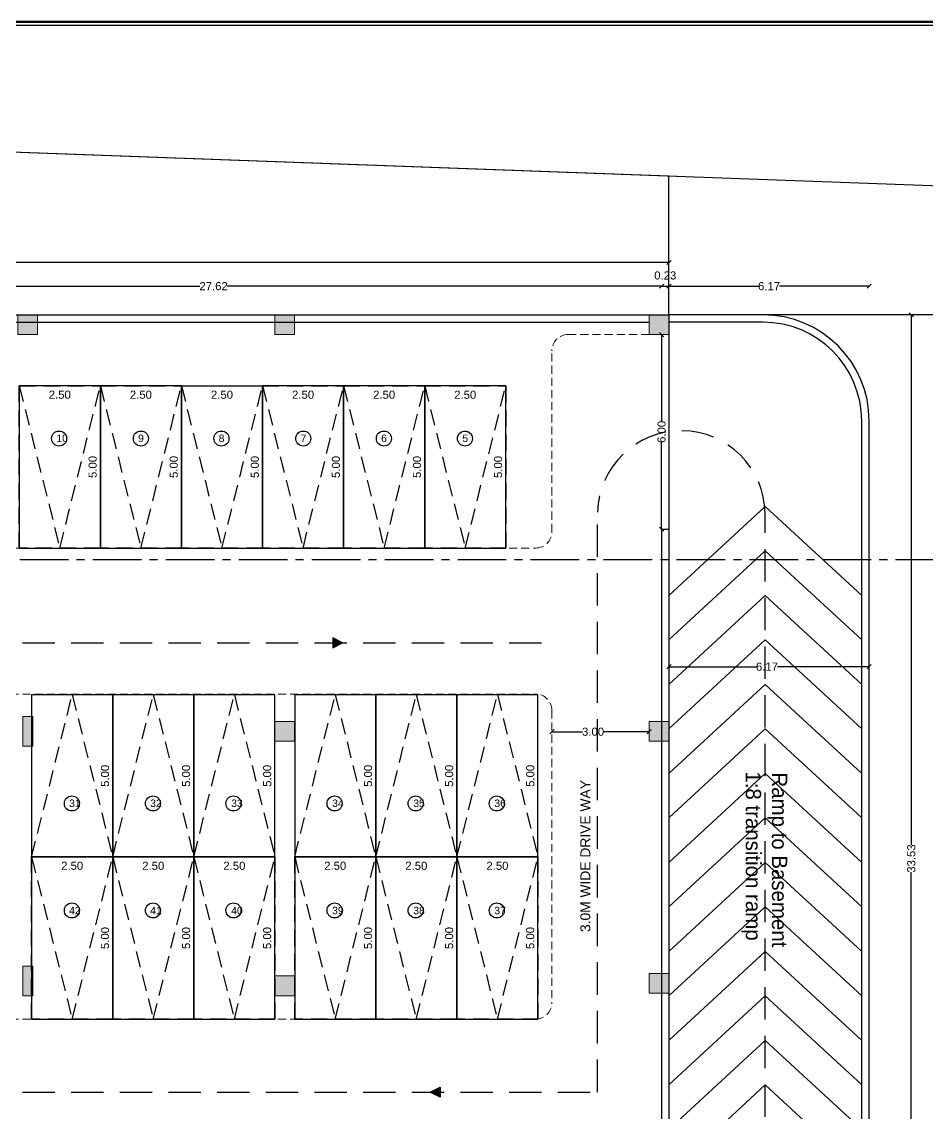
# Model space of a CAD drawing. Header units: metres. Extents: x 71870 to 72053, y 12512 to 13084.
# Drawn here: x 71941.71 to 71969.62, y 13050.81 to 13084.45 of the extents above; entities that cross this region are included whole.
import ezdxf

# ---------------------------------------------------------------- set-up
doc = ezdxf.new("R2010")
doc.units = ezdxf.units.M
doc.header["$MEASUREMENT"] = 0
for name, pattern in [('CENTER2', [1.125, 0.75, -0.125, 0.125, -0.125]), ('DASHED2', [0.375, 0.25, -0.125]), ('Dim Line', [0.375, 0.25, -0.125])]:
    doc.linetypes.add(name, pattern=pattern)
doc.layers.get('Defpoints').update_dxf_attribs({"color": 6, "lineweight": 0})
doc.layers.add('02_FB_WALL', color=7, linetype='Continuous', lineweight=30)
doc.layers.add('COL', color=1, linetype='Continuous', lineweight=18)
doc.layers.add('ANGULAR_PARKING_SLOT_1', color=6, linetype='Continuous')
for name, color, linetype, plot in [('BLK_1_LVL_-1_BSMNT_COVERED_PARKING', 4, 'Continuous', False), ('BLK_1_LVL_-1_BSMNT_FOOT_PRINT', 1, 'Continuous', False), ('BLK_1_LVL_-1_BSMNT_PLOT_BOUNDARY', 70, 'Continuous', False), ('BLK_1_LVL_-1_BSMNT_REAR_SETBACK', 171, 'Continuous', False), ('BLK_1_LVL_-1_BSMNT_SIDE_SETBACK1', 102, 'Continuous', False)]:
    doc.layers.add(name, color=color, linetype=linetype, plot=plot)
doc.styles.add('century Gothic', font='arial.ttf')
doc.styles.add('TITLE', font='GOTHIC.TTF')
doc.dimstyles.new('STAND', dxfattribs={"dimtxt": 0.25, "dimasz": 0.13, "dimexe": 0, "dimexo": 0, "dimgap": 0, "dimtad": 0, "dimzin": 0, "dimdsep": 46, "dimtxsty": 'century Gothic', "dimblk": 'OBLIQUE', "dimcen": 0.15, "dimse1": 1, "dimse2": 1, "dimclrd": 5, "dimclre": 7, "dimclrt": 5, "dimazin": 0, "dimtfac": 1, "dimtofl": 0, "dimtmove": 0, "dimatfit": 3, "dimfxl": 0, "dimtolj": 1, "dimtzin": 0, "dimlwd": -1, "dimlwe": -1, "dimarcsym": 0})

# ---------------------------------------------------------------- blocks, each defined once
blk = doc.blocks.new('*U3')
at = {"layer": 'COL'}
h = blk.add_hatch(color=8, dxfattribs=at)
h.dxf.hatch_style = 1
h.paths.add_polyline_path([(2704.9, 761), (2704.9, 737), (2680.9, 737), (2680.9, 761)])
at = {"layer": 'COL', "ltscale": 0.02}
blk.add_lwpolyline([(2704.9, 761), (2704.9, 737), (2680.9, 737), (2680.9, 761)], close=True, dxfattribs=at)
blk = doc.blocks.new('A$C493907E4')
at = {"layer": 'COL'}
h = blk.add_hatch(color=8, dxfattribs=at)
h.dxf.hatch_style = 1
h.paths.add_polyline_path([(12, 36), (12, 0), (0, 0), (0, 36)])
at = {"layer": 'COL', "ltscale": 0.02}
blk.add_lwpolyline([(12, 36), (12, 0), (0, 0), (0, 36)], close=True, dxfattribs=at)
blk = doc.blocks.new('arrowww')
at = {"layer": '02_FB_WALL'}
h = blk.add_hatch(color=252, dxfattribs=at)
h.dxf.hatch_style = 1
h.paths.add_polyline_path([(156792.6, 14158.6), (156780.6, 14164.6), (156792.6, 14170.6)])
at = {"layer": '02_FB_WALL', "color": 252}
blk.add_lwpolyline([(156792.6, 14158.6), (156780.6, 14164.6), (156792.6, 14170.6)], close=True, dxfattribs=at)
blk = doc.blocks.new('*D354')
at = {"layer": 'Defpoints', "color": 0, "lineweight": 25}
for p in [(71946.778, 13058.706), (71947.015, 13058.706), (71947.015, 13053.706)]:
    blk.add_point(p, dxfattribs=at)
at = {"color": 5, "lineweight": 25, "insert": (71946.778, 13056.206), "char_height": 0.25, "attachment_point": 5, "rotation": 90, "style": 'century Gothic'}
blk.add_mtext('\\A1;5.00', dxfattribs=at)
blk = doc.blocks.new('_Oblique')
at = {"color": 0, "linetype": 'ByBlock', "lineweight": -2}
blk.add_line((-0.5, -0.5), (0.5, 0.5), dxfattribs=at)
blk = doc.blocks.new('*D355')
at = {"layer": 'Defpoints', "color": 0, "lineweight": 25}
for p in [(71944.515, 13058.706), (71947.015, 13058.706), (71944.515, 13058.432)]:
    blk.add_point(p, dxfattribs=at)
at = {"color": 5, "lineweight": 25, "insert": (71945.765, 13058.432), "char_height": 0.25, "attachment_point": 5, "style": 'century Gothic'}
blk.add_mtext('\\A1;2.50', dxfattribs=at)
blk = doc.blocks.new('*D356')
at = {"layer": 'Defpoints', "color": 0, "lineweight": 25}
for p in [(71949.278, 13058.706), (71949.515, 13058.706), (71949.515, 13053.706)]:
    blk.add_point(p, dxfattribs=at)
at = {"color": 5, "lineweight": 25, "insert": (71949.278, 13056.206), "char_height": 0.25, "attachment_point": 5, "rotation": 90, "style": 'century Gothic'}
blk.add_mtext('\\A1;5.00', dxfattribs=at)
blk = doc.blocks.new('*D357')
at = {"layer": 'Defpoints', "color": 0, "lineweight": 25}
for p in [(71947.015, 13058.706), (71949.515, 13058.706), (71947.015, 13058.432)]:
    blk.add_point(p, dxfattribs=at)
at = {"color": 5, "lineweight": 25, "insert": (71948.265, 13058.432), "char_height": 0.25, "attachment_point": 5, "style": 'century Gothic'}
blk.add_mtext('\\A1;2.50', dxfattribs=at)
blk = doc.blocks.new('*D358')
at = {"layer": 'Defpoints', "color": 0, "lineweight": 25}
for p in [(71952.388, 13058.706), (71952.625, 13058.706), (71952.625, 13053.706)]:
    blk.add_point(p, dxfattribs=at)
at = {"color": 5, "lineweight": 25, "insert": (71952.388, 13056.206), "char_height": 0.25, "attachment_point": 5, "rotation": 90, "style": 'century Gothic'}
blk.add_mtext('\\A1;5.00', dxfattribs=at)
blk = doc.blocks.new('*D359')
at = {"layer": 'Defpoints', "color": 0, "lineweight": 25}
for p in [(71950.125, 13058.706), (71952.625, 13058.706), (71950.125, 13058.432)]:
    blk.add_point(p, dxfattribs=at)
at = {"color": 5, "lineweight": 25, "insert": (71951.375, 13058.432), "char_height": 0.25, "attachment_point": 5, "style": 'century Gothic'}
blk.add_mtext('\\A1;2.50', dxfattribs=at)
blk = doc.blocks.new('*D380')
at = {"layer": 'Defpoints', "color": 0, "lineweight": 25}
for p in [(71943.896, 13073.229), (71944.133, 13073.229), (71944.133, 13068.229)]:
    blk.add_point(p, dxfattribs=at)
at = {"color": 5, "lineweight": 25, "insert": (71943.896, 13070.729), "char_height": 0.25, "attachment_point": 5, "rotation": 90, "style": 'century Gothic'}
blk.add_mtext('\\A1;5.00', dxfattribs=at)
blk = doc.blocks.new('*D381')
at = {"layer": 'Defpoints', "color": 0, "lineweight": 25}
for p in [(71941.633, 13073.229), (71944.133, 13073.229), (71941.633, 13072.955)]:
    blk.add_point(p, dxfattribs=at)
at = {"color": 5, "lineweight": 25, "insert": (71942.883, 13072.955), "char_height": 0.25, "attachment_point": 5, "style": 'century Gothic'}
blk.add_mtext('\\A1;2.50', dxfattribs=at)
blk = doc.blocks.new('*D382')
at = {"layer": 'Defpoints', "color": 0, "lineweight": 25}
for p in [(71946.396, 13073.229), (71946.633, 13073.229), (71946.633, 13068.229)]:
    blk.add_point(p, dxfattribs=at)
at = {"color": 5, "lineweight": 25, "insert": (71946.396, 13070.729), "char_height": 0.25, "attachment_point": 5, "rotation": 90, "style": 'century Gothic'}
blk.add_mtext('\\A1;5.00', dxfattribs=at)
blk = doc.blocks.new('*D383')
at = {"layer": 'Defpoints', "color": 0, "lineweight": 25}
for p in [(71944.133, 13073.229), (71946.633, 13073.229), (71944.133, 13072.955)]:
    blk.add_point(p, dxfattribs=at)
at = {"color": 5, "lineweight": 25, "insert": (71945.383, 13072.955), "char_height": 0.25, "attachment_point": 5, "style": 'century Gothic'}
blk.add_mtext('\\A1;2.50', dxfattribs=at)
blk = doc.blocks.new('*D384')
at = {"layer": 'Defpoints', "color": 0, "lineweight": 25}
for p in [(71948.896, 13073.229), (71949.133, 13073.229), (71949.133, 13068.229)]:
    blk.add_point(p, dxfattribs=at)
at = {"color": 5, "lineweight": 25, "insert": (71948.896, 13070.729), "char_height": 0.25, "attachment_point": 5, "rotation": 90, "style": 'century Gothic'}
blk.add_mtext('\\A1;5.00', dxfattribs=at)
blk = doc.blocks.new('*D385')
at = {"layer": 'Defpoints', "color": 0, "lineweight": 25}
for p in [(71946.633, 13073.229), (71949.133, 13073.229), (71946.633, 13072.955)]:
    blk.add_point(p, dxfattribs=at)
at = {"color": 5, "lineweight": 25, "insert": (71947.883, 13072.955), "char_height": 0.25, "attachment_point": 5, "style": 'century Gothic'}
blk.add_mtext('\\A1;2.50', dxfattribs=at)
blk = doc.blocks.new('*D386')
at = {"layer": 'Defpoints', "color": 0, "lineweight": 25}
for p in [(71951.396, 13073.229), (71951.633, 13073.229), (71951.633, 13068.229)]:
    blk.add_point(p, dxfattribs=at)
at = {"color": 5, "lineweight": 25, "insert": (71951.396, 13070.729), "char_height": 0.25, "attachment_point": 5, "rotation": 90, "style": 'century Gothic'}
blk.add_mtext('\\A1;5.00', dxfattribs=at)
blk = doc.blocks.new('*D387')
at = {"layer": 'Defpoints', "color": 0, "lineweight": 25}
for p in [(71949.133, 13073.229), (71951.633, 13073.229), (71949.133, 13072.955)]:
    blk.add_point(p, dxfattribs=at)
at = {"color": 5, "lineweight": 25, "insert": (71950.383, 13072.955), "char_height": 0.25, "attachment_point": 5, "style": 'century Gothic'}
blk.add_mtext('\\A1;2.50', dxfattribs=at)
blk = doc.blocks.new('*D388')
at = {"layer": 'Defpoints', "color": 0, "lineweight": 25}
for p in [(71953.896, 13073.229), (71954.133, 13073.229), (71954.133, 13068.229)]:
    blk.add_point(p, dxfattribs=at)
at = {"color": 5, "lineweight": 25, "insert": (71953.896, 13070.729), "char_height": 0.25, "attachment_point": 5, "rotation": 90, "style": 'century Gothic'}
blk.add_mtext('\\A1;5.00', dxfattribs=at)
blk = doc.blocks.new('*D389')
at = {"layer": 'Defpoints', "color": 0, "lineweight": 25}
for p in [(71951.633, 13073.229), (71954.133, 13073.229), (71951.633, 13072.955)]:
    blk.add_point(p, dxfattribs=at)
at = {"color": 5, "lineweight": 25, "insert": (71952.883, 13072.955), "char_height": 0.25, "attachment_point": 5, "style": 'century Gothic'}
blk.add_mtext('\\A1;2.50', dxfattribs=at)
blk = doc.blocks.new('*D398')
at = {"layer": 'Defpoints', "color": 0, "lineweight": 25}
for p in [(71947.015, 13063.706), (71946.778, 13058.706), (71947.015, 13058.706)]:
    blk.add_point(p, dxfattribs=at)
at = {"color": 5, "lineweight": 25, "insert": (71946.778, 13061.206), "char_height": 0.25, "attachment_point": 5, "rotation": 90, "style": 'century Gothic'}
blk.add_mtext('\\A1;5.00', dxfattribs=at)
blk = doc.blocks.new('*D399')
at = {"layer": 'Defpoints', "color": 0, "lineweight": 25}
for p in [(71949.515, 13063.706), (71949.278, 13058.706), (71949.515, 13058.706)]:
    blk.add_point(p, dxfattribs=at)
at = {"color": 5, "lineweight": 25, "insert": (71949.278, 13061.206), "char_height": 0.25, "attachment_point": 5, "rotation": 90, "style": 'century Gothic'}
blk.add_mtext('\\A1;5.00', dxfattribs=at)
blk = doc.blocks.new('*D400')
at = {"layer": 'Defpoints', "color": 0, "lineweight": 25}
for p in [(71952.625, 13063.706), (71952.388, 13058.706), (71952.625, 13058.706)]:
    blk.add_point(p, dxfattribs=at)
at = {"color": 5, "lineweight": 25, "insert": (71952.388, 13061.206), "char_height": 0.25, "attachment_point": 5, "rotation": 90, "style": 'century Gothic'}
blk.add_mtext('\\A1;5.00', dxfattribs=at)
blk = doc.blocks.new('*D304')
at = {"color": 5}
for p, q in [((71961.664, 13064.57), (71964.36, 13064.57)), ((71967.836, 13064.57), (71965.011, 13064.57))]:
    blk.add_line(p, q, dxfattribs=at)
at = {"layer": 'Defpoints', "color": 0, "lineweight": 25}
for p in [(71961.664, 13064.57), (71967.836, 13064.57), (71967.836, 13064.57)]:
    blk.add_point(p, dxfattribs=at)
at = {"color": 5, "xscale": 0.13, "yscale": 0.13, "zscale": 0.13, "rotation": 180}
blk.add_blockref('_Oblique', (71961.664, 13064.57), dxfattribs=at)
at = {"color": 5, "xscale": 0.13, "yscale": 0.13, "zscale": 0.13}
blk.add_blockref('_Oblique', (71967.836, 13064.57), dxfattribs=at)
at = {"color": 5, "lineweight": 25, "insert": (71964.685, 13064.57), "char_height": 0.25, "attachment_point": 5, "style": 'century Gothic'}
blk.add_mtext('\\A1;6.17', dxfattribs=at)
blk = doc.blocks.new('*D305')
at = {"color": 5}
for p, q in [((71958.055, 13062.565), (71959, 13062.565)), ((71961.055, 13062.565), (71959.648, 13062.565))]:
    blk.add_line(p, q, dxfattribs=at)
at = {"layer": 'Defpoints', "color": 0, "lineweight": 25}
for p in [(71958.055, 13062.729), (71958.055, 13062.565), (71961.055, 13062.675)]:
    blk.add_point(p, dxfattribs=at)
at = {"color": 5, "xscale": 0.13, "yscale": 0.13, "zscale": 0.13, "rotation": 180}
blk.add_blockref('_Oblique', (71958.055, 13062.565), dxfattribs=at)
at = {"color": 5, "xscale": 0.13, "yscale": 0.13, "zscale": 0.13}
blk.add_blockref('_Oblique', (71961.055, 13062.565), dxfattribs=at)
at = {"color": 5, "lineweight": 25, "insert": (71959.324, 13062.565), "char_height": 0.25, "attachment_point": 5, "style": 'century Gothic'}
blk.add_mtext('\\A1;3.00', dxfattribs=at)
blk = doc.blocks.new('*D407')
at = {"color": 5}
for p, q in [((71961.436, 13074.81), (71961.436, 13072.135)), ((71961.436, 13068.81), (71961.436, 13071.485))]:
    blk.add_line(p, q, dxfattribs=at)
at = {"layer": 'Defpoints', "color": 0, "lineweight": 25}
for p in [(71961.436, 13074.81), (71961.436, 13074.81), (71961.436, 13068.81)]:
    blk.add_point(p, dxfattribs=at)
at = {"color": 5, "xscale": 0.13, "yscale": 0.13, "zscale": 0.13}
for p, rotation in [((71961.436, 13074.81), 90), ((71961.436, 13068.81), 270)]:
    blk.add_blockref('_Oblique', p, dxfattribs=dict(at, rotation=rotation))
at = {"color": 5, "lineweight": 25, "insert": (71961.436, 13071.81), "char_height": 0.25, "attachment_point": 5, "rotation": 90, "style": 'century Gothic'}
blk.add_mtext('\\A1;6.00', dxfattribs=at)
blk = doc.blocks.new('*D409')
at = {"color": 5}
for p, q in [((71933.814, 13076.301), (71947.202, 13076.301)), ((71961.436, 13076.301), (71948.048, 13076.301))]:
    blk.add_line(p, q, dxfattribs=at)
at = {"layer": 'Defpoints', "color": 0, "lineweight": 25}
for p in [(71961.436, 13076.301), (71933.814, 13074.81), (71961.436, 13068.81)]:
    blk.add_point(p, dxfattribs=at)
at = {"color": 5, "xscale": 0.13, "yscale": 0.13, "zscale": 0.13, "rotation": 180}
blk.add_blockref('_Oblique', (71933.814, 13076.301), dxfattribs=at)
at = {"color": 5, "xscale": 0.13, "yscale": 0.13, "zscale": 0.13}
blk.add_blockref('_Oblique', (71961.436, 13076.301), dxfattribs=at)
at = {"color": 5, "insert": (71947.625, 13076.301), "char_height": 0.25, "attachment_point": 5, "style": 'century Gothic'}
blk.add_mtext('\\A1;27.62', dxfattribs=at)
blk = doc.blocks.new('*D416')
at = {"color": 5}
blk.add_line((71961.436, 13076.301), (71961.664, 13076.301), dxfattribs=at)
at = {"layer": 'Defpoints', "color": 0, "lineweight": 25}
for p in [(71961.664, 13076.301), (71961.436, 13068.81), (71961.664, 13068.81)]:
    blk.add_point(p, dxfattribs=at)
at = {"color": 5, "xscale": 0.13, "yscale": 0.13, "zscale": 0.13, "rotation": 180}
blk.add_blockref('_Oblique', (71961.436, 13076.301), dxfattribs=at)
at = {"color": 5, "xscale": 0.13, "yscale": 0.13, "zscale": 0.13}
blk.add_blockref('_Oblique', (71961.664, 13076.301), dxfattribs=at)
at = {"color": 5, "insert": (71961.55, 13076.631), "char_height": 0.25, "attachment_point": 5, "style": 'century Gothic'}
blk.add_mtext('\\A1;0.23', dxfattribs=at)
blk = doc.blocks.new('*D417')
at = {"color": 5}
for p, q in [((71961.664, 13076.301), (71964.425, 13076.301)), ((71967.836, 13076.301), (71965.076, 13076.301))]:
    blk.add_line(p, q, dxfattribs=at)
at = {"layer": 'Defpoints', "color": 0, "lineweight": 25}
for p in [(71967.836, 13076.301), (71967.836, 13072.143), (71961.664, 13068.81)]:
    blk.add_point(p, dxfattribs=at)
at = {"color": 5, "xscale": 0.13, "yscale": 0.13, "zscale": 0.13, "rotation": 180}
blk.add_blockref('_Oblique', (71961.664, 13076.301), dxfattribs=at)
at = {"color": 5, "xscale": 0.13, "yscale": 0.13, "zscale": 0.13}
blk.add_blockref('_Oblique', (71967.836, 13076.301), dxfattribs=at)
at = {"color": 5, "insert": (71964.75, 13076.301), "char_height": 0.25, "attachment_point": 5, "style": 'century Gothic'}
blk.add_mtext('\\A1;6.17', dxfattribs=at)
blk = doc.blocks.new('*D418')
at = {"color": 5}
for p, q in [((71961.664, 13076.301), (71964.425, 13076.301)), ((71967.836, 13076.301), (71965.076, 13076.301))]:
    blk.add_line(p, q, dxfattribs=at)
at = {"layer": 'Defpoints', "color": 0, "lineweight": 25}
for p in [(71961.664, 13076.301), (71961.664, 13075.42), (71967.836, 13072.143)]:
    blk.add_point(p, dxfattribs=at)
at = {"color": 5, "xscale": 0.13, "yscale": 0.13, "zscale": 0.13, "rotation": 180}
blk.add_blockref('_Oblique', (71961.664, 13076.301), dxfattribs=at)
at = {"color": 5, "xscale": 0.13, "yscale": 0.13, "zscale": 0.13}
blk.add_blockref('_Oblique', (71967.836, 13076.301), dxfattribs=at)
at = {"color": 5, "insert": (71964.75, 13076.301), "char_height": 0.25, "attachment_point": 5, "style": 'century Gothic'}
blk.add_mtext('\\A1;6.17', dxfattribs=at)
blk = doc.blocks.new('*D419')
at = {"color": 5}
for p, q in [((71909.874, 13077.033), (71935.347, 13077.033)), ((71961.664, 13077.033), (71936.191, 13077.033))]:
    blk.add_line(p, q, dxfattribs=at)
at = {"layer": 'Defpoints', "color": 0, "lineweight": 25}
for p in [(71909.874, 13077.033), (71909.874, 13075.42), (71961.664, 13075.42)]:
    blk.add_point(p, dxfattribs=at)
at = {"color": 5, "xscale": 0.13, "yscale": 0.13, "zscale": 0.13, "rotation": 180}
blk.add_blockref('_Oblique', (71909.874, 13077.033), dxfattribs=at)
at = {"color": 5, "xscale": 0.13, "yscale": 0.13, "zscale": 0.13}
blk.add_blockref('_Oblique', (71961.664, 13077.033), dxfattribs=at)
at = {"color": 5, "insert": (71935.769, 13077.033), "char_height": 0.25, "attachment_point": 5, "style": 'century Gothic'}
blk.add_mtext('\\A1;51.79', dxfattribs=at)
blk = doc.blocks.new('*D435')
at = {"color": 5}
for p, q in [((71969.136, 13075.42), (71969.136, 13059.077)), ((71969.136, 13041.892), (71969.136, 13058.234))]:
    blk.add_line(p, q, dxfattribs=at)
at = {"layer": 'Defpoints', "color": 0, "lineweight": 25}
for p in [(71961.664, 13075.42), (71969.136, 13075.42), (71961.664, 13041.892)]:
    blk.add_point(p, dxfattribs=at)
at = {"color": 5, "xscale": 0.13, "yscale": 0.13, "zscale": 0.13}
for p, rotation in [((71969.136, 13075.42), 90), ((71969.136, 13041.892), 270)]:
    blk.add_blockref('_Oblique', p, dxfattribs=dict(at, rotation=rotation))
at = {"color": 5, "lineweight": 25, "insert": (71969.136, 13058.656), "char_height": 0.25, "attachment_point": 5, "rotation": 90, "style": 'century Gothic'}
blk.add_mtext('\\A1;33.53', dxfattribs=at)
blk = doc.blocks.new('*D439')
at = {"layer": 'Defpoints', "color": 0, "lineweight": 25}
for p in [(71954.888, 13058.706), (71955.125, 13058.706), (71955.125, 13053.706)]:
    blk.add_point(p, dxfattribs=at)
at = {"color": 5, "lineweight": 25, "insert": (71954.888, 13056.206), "char_height": 0.25, "attachment_point": 5, "rotation": 90, "style": 'century Gothic'}
blk.add_mtext('\\A1;5.00', dxfattribs=at)
blk = doc.blocks.new('*D440')
at = {"layer": 'Defpoints', "color": 0, "lineweight": 25}
for p in [(71952.625, 13058.706), (71955.125, 13058.706), (71952.625, 13058.432)]:
    blk.add_point(p, dxfattribs=at)
at = {"color": 5, "lineweight": 25, "insert": (71953.875, 13058.432), "char_height": 0.25, "attachment_point": 5, "style": 'century Gothic'}
blk.add_mtext('\\A1;2.50', dxfattribs=at)
blk = doc.blocks.new('*D441')
at = {"layer": 'Defpoints', "color": 0, "lineweight": 25}
for p in [(71955.125, 13063.706), (71954.888, 13058.706), (71955.125, 13058.706)]:
    blk.add_point(p, dxfattribs=at)
at = {"color": 5, "lineweight": 25, "insert": (71954.888, 13061.206), "char_height": 0.25, "attachment_point": 5, "rotation": 90, "style": 'century Gothic'}
blk.add_mtext('\\A1;5.00', dxfattribs=at)
blk = doc.blocks.new('*D442')
at = {"layer": 'Defpoints', "color": 0, "lineweight": 25}
for p in [(71957.388, 13058.706), (71957.625, 13058.706), (71957.625, 13053.706)]:
    blk.add_point(p, dxfattribs=at)
at = {"color": 5, "lineweight": 25, "insert": (71957.388, 13056.206), "char_height": 0.25, "attachment_point": 5, "rotation": 90, "style": 'century Gothic'}
blk.add_mtext('\\A1;5.00', dxfattribs=at)
blk = doc.blocks.new('*D443')
at = {"layer": 'Defpoints', "color": 0, "lineweight": 25}
for p in [(71955.125, 13058.706), (71957.625, 13058.706), (71955.125, 13058.432)]:
    blk.add_point(p, dxfattribs=at)
at = {"color": 5, "lineweight": 25, "insert": (71956.375, 13058.432), "char_height": 0.25, "attachment_point": 5, "style": 'century Gothic'}
blk.add_mtext('\\A1;2.50', dxfattribs=at)
blk = doc.blocks.new('*D444')
at = {"layer": 'Defpoints', "color": 0, "lineweight": 25}
for p in [(71957.625, 13063.706), (71957.388, 13058.706), (71957.625, 13058.706)]:
    blk.add_point(p, dxfattribs=at)
at = {"color": 5, "lineweight": 25, "insert": (71957.388, 13061.206), "char_height": 0.25, "attachment_point": 5, "rotation": 90, "style": 'century Gothic'}
blk.add_mtext('\\A1;5.00', dxfattribs=at)
blk = doc.blocks.new('*D445')
at = {"layer": 'Defpoints', "color": 0, "lineweight": 25}
for p in [(71944.278, 13058.706), (71944.515, 13058.706), (71944.515, 13053.706)]:
    blk.add_point(p, dxfattribs=at)
at = {"color": 5, "lineweight": 25, "insert": (71944.278, 13056.206), "char_height": 0.25, "attachment_point": 5, "rotation": 90, "style": 'century Gothic'}
blk.add_mtext('\\A1;5.00', dxfattribs=at)
blk = doc.blocks.new('*D446')
at = {"layer": 'Defpoints', "color": 0, "lineweight": 25}
for p in [(71942.015, 13058.706), (71944.515, 13058.706), (71942.015, 13058.432)]:
    blk.add_point(p, dxfattribs=at)
at = {"color": 5, "lineweight": 25, "insert": (71943.265, 13058.432), "char_height": 0.25, "attachment_point": 5, "style": 'century Gothic'}
blk.add_mtext('\\A1;2.50', dxfattribs=at)
blk = doc.blocks.new('*D447')
at = {"layer": 'Defpoints', "color": 0, "lineweight": 25}
for p in [(71944.515, 13063.706), (71944.278, 13058.706), (71944.515, 13058.706)]:
    blk.add_point(p, dxfattribs=at)
at = {"color": 5, "lineweight": 25, "insert": (71944.278, 13061.206), "char_height": 0.25, "attachment_point": 5, "rotation": 90, "style": 'century Gothic'}
blk.add_mtext('\\A1;5.00', dxfattribs=at)
blk = doc.blocks.new('*D454')
at = {"layer": 'Defpoints', "color": 0, "lineweight": 25}
for p in [(71956.396, 13073.227), (71956.633, 13073.227), (71956.633, 13068.227)]:
    blk.add_point(p, dxfattribs=at)
at = {"color": 5, "lineweight": 25, "insert": (71956.396, 13070.727), "char_height": 0.25, "attachment_point": 5, "rotation": 90, "style": 'century Gothic'}
blk.add_mtext('\\A1;5.00', dxfattribs=at)
blk = doc.blocks.new('*D455')
at = {"layer": 'Defpoints', "color": 0, "lineweight": 25}
for p in [(71954.133, 13073.227), (71956.633, 13073.227), (71954.133, 13072.953)]:
    blk.add_point(p, dxfattribs=at)
at = {"color": 5, "lineweight": 25, "insert": (71955.383, 13072.953), "char_height": 0.25, "attachment_point": 5, "style": 'century Gothic'}
blk.add_mtext('\\A1;2.50', dxfattribs=at)

msp = doc.modelspace()

# ---------------------------------------------------------------- linework, layer by layer
for p, q in [((71918.42562, 13075.41975), (71961.05465, 13075.41972)), ((71934.27157, 13075.19114), (71961.05465, 13075.19112)), ((71964.55998, 13075.41972), (71961.66425, 13075.41972)), ((71964.55998, 13075.19112), (71961.66425, 13075.19112)), ((71967.60784, 13045.89625), (71967.60784, 13072.14312)), ((71967.83644, 13045.89625), (71967.83644, 13072.14312)), ((71961.43564, 13068.81012), (71961.66424, 13068.81012)), ((71961.43564, 13068.81012), (71961.43564, 13042.50135)), ((71961.66424, 13068.81012), (71961.66424, 13042.50135))]:
    msp.add_line(p, q)
at = {"color": 32, "linetype": 'Dim Line', "lineweight": 9}
for p, q in [((71958.55464, 13074.81012), (71961.05465, 13074.81012)), ((71958.05464, 13068.72861), (71958.05464, 13074.31012)), ((71910.98324, 13068.22861), (71957.55464, 13068.22861)), ((71915.48324, 13063.72861), (71957.55464, 13063.72861)), ((71958.05464, 13063.22861), (71958.05464, 13054.20773)), ((71915.48326, 13053.70565), (71957.55466, 13053.70773))]:
    msp.add_line(p, q, dxfattribs=at)
at = {"linetype": 'Dim Line', "ltscale": 4}
for p, q in [((71959.46074, 13051.45783), (71959.46074, 13069.33989)), ((71964.63604, 13046.19309), (71964.62509, 13069.29503)), ((71913.23324, 13065.3082), (71958.05464, 13065.3082)), ((71913.23326, 13051.45554), (71959.46074, 13051.45783))]:
    msp.add_line(p, q, dxfattribs=at)
at = {"lineweight": 80}
msp.add_lwpolyline([(71905.64859, 13028.59336), (71905.64859, 13084.45162), (71984.53772, 13084.45162), (71984.53772, 13028.59336)], close=True, dxfattribs=at)
at = {"lineweight": 25}
msp.add_lwpolyline([(71905.74875, 13028.69352), (71905.74875, 13084.35145), (71984.43756, 13084.35145), (71984.43756, 13028.69352)], close=True, dxfattribs=at)
at = {"color": 4, "linetype": 'DASHED2', "lineweight": 25, "ltscale": 2}
for points in [[(71941.63288, 13073.22876), (71944.13288, 13073.22876), (71944.13288, 13068.22876), (71941.63288, 13068.22876)], [(71944.13288, 13073.22876), (71946.63288, 13073.22876), (71946.63288, 13068.22876), (71944.13288, 13068.22876)], [(71946.63288, 13073.22876), (71949.13288, 13073.22876), (71949.13288, 13068.22876), (71946.63288, 13068.22876)], [(71949.13288, 13073.22876), (71951.63288, 13073.22876), (71951.63288, 13068.22876), (71949.13288, 13068.22876)], [(71951.63288, 13073.22876), (71954.13288, 13073.22876), (71954.13288, 13068.22876), (71951.63288, 13068.22876)], [(71954.13303, 13073.22728), (71956.63303, 13073.22728), (71956.63303, 13068.22728), (71954.13303, 13068.22728)], [(71942.01506, 13058.7058), (71944.51506, 13058.7058), (71944.51506, 13063.7058), (71942.01506, 13063.7058)], [(71944.51491, 13058.7058), (71947.01491, 13058.7058), (71947.01491, 13063.7058), (71944.51491, 13063.7058)], [(71947.01491, 13058.7058), (71949.51491, 13058.7058), (71949.51491, 13063.7058), (71947.01491, 13063.7058)], [(71950.12466, 13058.70554), (71952.62466, 13058.70554), (71952.62466, 13063.70554), (71950.12466, 13063.70554)], [(71952.62466, 13058.70554), (71955.12466, 13058.70554), (71955.12466, 13063.70554), (71952.62466, 13063.70554)], [(71955.12466, 13058.70554), (71957.62466, 13058.70554), (71957.62466, 13063.70554), (71955.12466, 13063.70554)], [(71942.01506, 13058.7058), (71944.51506, 13058.7058), (71944.51506, 13053.7058), (71942.01506, 13053.7058)], [(71944.51491, 13058.7058), (71947.01491, 13058.7058), (71947.01491, 13053.7058), (71944.51491, 13053.7058)], [(71947.01491, 13058.7058), (71949.51491, 13058.7058), (71949.51491, 13053.7058), (71947.01491, 13053.7058)], [(71950.12466, 13058.70606), (71952.62466, 13058.70606), (71952.62466, 13053.70606), (71950.12466, 13053.70606)], [(71952.62466, 13058.70606), (71955.12466, 13058.70606), (71955.12466, 13053.70606), (71952.62466, 13053.70606)], [(71955.12466, 13058.70606), (71957.62466, 13058.70606), (71957.62466, 13053.70606), (71955.12466, 13053.70606)]]:
    msp.add_lwpolyline(points, close=True, dxfattribs=at)
for points in [[(71941.63288, 13073.22876), (71942.88288, 13068.22876), (71944.13288, 13073.22876)], [(71944.13288, 13073.22876), (71945.38288, 13068.22876), (71946.63288, 13073.22876)], [(71946.63288, 13073.22876), (71947.88288, 13068.22876), (71949.13288, 13073.22876)], [(71949.13288, 13073.22876), (71950.38288, 13068.22876), (71951.63288, 13073.22876)], [(71951.63288, 13073.22876), (71952.88288, 13068.22876), (71954.13288, 13073.22876)], [(71954.13303, 13073.22728), (71955.38303, 13068.22728), (71956.63303, 13073.22728)], [(71942.01506, 13058.7058), (71943.26506, 13063.7058), (71944.51506, 13058.7058)], [(71944.51491, 13058.7058), (71945.76491, 13063.7058), (71947.01491, 13058.7058)], [(71947.01491, 13058.7058), (71948.26491, 13063.7058), (71949.51491, 13058.7058)], [(71950.12466, 13058.70554), (71951.37466, 13063.70554), (71952.62466, 13058.70554)], [(71952.62466, 13058.70554), (71953.87466, 13063.70554), (71955.12466, 13058.70554)], [(71955.12466, 13058.70554), (71956.37466, 13063.70554), (71957.62466, 13058.70554)], [(71942.01506, 13058.7058), (71943.26506, 13053.7058), (71944.51506, 13058.7058)], [(71944.51491, 13058.7058), (71945.76491, 13053.7058), (71947.01491, 13058.7058)], [(71947.01491, 13058.7058), (71948.26491, 13053.7058), (71949.51491, 13058.7058)], [(71950.12466, 13058.70606), (71951.37466, 13053.70606), (71952.62466, 13058.70606)], [(71952.62466, 13058.70606), (71953.87466, 13053.70606), (71955.12466, 13058.70606)], [(71955.12466, 13058.70606), (71956.37466, 13053.70606), (71957.62466, 13058.70606)]]:
    msp.add_lwpolyline(points, dxfattribs=at)
at = {"linetype": 'Dim Line', "ltscale": 100}
for points in [[(71961.66424, 13066.76709), (71964.63473, 13069.51029), (71967.60783, 13066.76709)], [(71961.66424, 13065.39548), (71964.63473, 13068.13868), (71967.60783, 13065.39548)], [(71961.66424, 13064.02389), (71964.63473, 13066.76709), (71967.60783, 13064.02389)], [(71961.66424, 13062.65228), (71964.63473, 13065.39548), (71967.60783, 13062.65228)], [(71961.66424, 13061.28069), (71964.63473, 13064.02389), (71967.60783, 13061.28069)], [(71961.66424, 13059.90908), (71964.63473, 13062.65228), (71967.60783, 13059.90908)], [(71961.66424, 13058.53749), (71964.63473, 13061.28069), (71967.60783, 13058.53749)], [(71961.66424, 13057.16588), (71964.63473, 13059.90908), (71967.60783, 13057.16588)], [(71961.66424, 13055.79429), (71964.63473, 13058.53749), (71967.60783, 13055.79429)], [(71961.66424, 13054.42268), (71964.63473, 13057.16588), (71967.60783, 13054.42268)], [(71961.66424, 13053.05109), (71964.63473, 13055.79429), (71967.60783, 13053.05109)], [(71961.66425, 13051.67949), (71964.63474, 13054.42269), (71967.60784, 13051.67949)], [(71961.66425, 13050.30789), (71964.63474, 13053.05109), (71967.60784, 13050.30789)], [(71961.66425, 13048.93629), (71964.63474, 13051.67949), (71967.60784, 13048.93629)]]:
    msp.add_lwpolyline(points, dxfattribs=at)
at = {"color": 1, "linetype": 'CENTER2', "lineweight": 25, "ltscale": 2}
msp.add_lwpolyline([(71907.89965, 13067.87402), (71970.37441, 13067.87402)], dxfattribs=at)
at = {"color": 4, "linetype": 'Continuous', "lineweight": 25, "ltscale": 2}
for centre in [(71942.86241, 13071.60534), (71945.38249, 13071.60534), (71947.86709, 13071.60534), (71950.39029, 13071.60534), (71952.87481, 13071.60534), (71955.37497, 13071.60386), (71943.25521, 13060.35397), (71945.75505, 13060.35397), (71948.23744, 13060.35397), (71951.3547, 13060.35397), (71953.8547, 13060.35397), (71956.3547, 13060.35397), (71943.25521, 13057.05711), (71945.75505, 13057.05711), (71948.23744, 13057.05711), (71951.3547, 13057.05711), (71953.8547, 13057.05711), (71956.3547, 13057.05711)]:
    msp.add_circle(centre, 0.23145, dxfattribs=at)
for radius in [3.2766, 3.048]:
    msp.add_arc((71964.55984, 13072.14312), radius, 0, 89.999999)
at = {"color": 32, "linetype": 'Dim Line', "lineweight": 9}
for centre, start, end in [((71958.55464, 13074.31012), 90, 180), ((71957.55464, 13068.72861), 270, 0), ((71957.55464, 13063.22861), 0, 90), ((71957.55464, 13054.20773), 270.00284, 0)]:
    msp.add_arc(centre, 0.5, start, end, dxfattribs=at)
at = {"linetype": 'Dim Line', "ltscale": 4}
msp.add_arc((71962.04243, 13069.2618), 2.58287, 0.737015, 178.267579, dxfattribs=at)
at = {"layer": 'ANGULAR_PARKING_SLOT_1', "color": 6, "lineweight": 25}
for points in [[(71941.63319, 13068.22728), (71944.13319, 13068.22728), (71944.13319, 13073.22704), (71941.63319, 13073.22704)], [(71944.13303, 13068.22728), (71946.63303, 13068.22728), (71946.63303, 13073.22704), (71944.13303, 13073.22704)], [(71946.63334, 13068.22432), (71949.13334, 13068.22432), (71949.13334, 13073.22408), (71946.63334, 13073.22408)], [(71949.13319, 13068.2258), (71951.63319, 13068.2258), (71951.63319, 13073.22556), (71949.13319, 13073.22556)], [(71951.63303, 13068.22728), (71954.13303, 13068.22728), (71954.13303, 13073.22704), (71951.63303, 13073.22704)], [(71954.13319, 13068.2258), (71956.63319, 13068.2258), (71956.63319, 13073.22556), (71954.13319, 13073.22556)], [(71942.01537, 13058.70543), (71944.51537, 13058.70543), (71944.51537, 13063.70518), (71942.01537, 13063.70518)], [(71944.51522, 13058.70543), (71947.01522, 13058.70543), (71947.01522, 13063.70518), (71944.51522, 13063.70518)], [(71947.01537, 13058.70677), (71949.51537, 13058.70677), (71949.51537, 13063.70653), (71947.01537, 13063.70653)], [(71950.12497, 13058.70543), (71952.62497, 13058.70543), (71952.62497, 13063.70518), (71950.12497, 13063.70518)], [(71952.62497, 13058.70543), (71955.12497, 13058.70543), (71955.12497, 13063.70518), (71952.62497, 13063.70518)], [(71955.12497, 13058.70543), (71957.62497, 13058.70543), (71957.62497, 13063.70518), (71955.12497, 13063.70518)], [(71942.01522, 13053.70605), (71944.51522, 13053.70605), (71944.51522, 13058.7058), (71942.01522, 13058.7058)], [(71944.51506, 13053.70605), (71947.01506, 13053.70605), (71947.01506, 13058.7058), (71944.51506, 13058.7058)], [(71947.01522, 13053.70739), (71949.51522, 13053.70739), (71949.51522, 13058.70715), (71947.01522, 13058.70715)], [(71950.12482, 13053.70605), (71952.62482, 13053.70605), (71952.62482, 13058.7058), (71950.12482, 13058.7058)], [(71952.62482, 13053.70605), (71955.12482, 13053.70605), (71955.12482, 13058.7058), (71952.62482, 13058.7058)], [(71955.12482, 13053.70605), (71957.62482, 13053.70605), (71957.62482, 13058.7058), (71955.12482, 13058.7058)]]:
    msp.add_lwpolyline(points, close=True, dxfattribs=at)
at = {"layer": 'BLK_1_LVL_-1_BSMNT_COVERED_PARKING', "color": 4, "lineweight": 25}
msp.add_lwpolyline([(71909.87364, 13075.41975), (71961.66424, 13075.41975), (71961.66424, 13041.89175), (71909.87364, 13041.89175)], close=True, dxfattribs=at)
at = {"layer": 'BLK_1_LVL_-1_BSMNT_FOOT_PRINT', "lineweight": 25}
msp.add_lwpolyline([(71909.87364, 13075.41975), (71961.66424, 13075.41975), (71961.66424, 13041.89175), (71909.87364, 13041.89175)], close=True, dxfattribs=at)
at = {"layer": 'BLK_1_LVL_-1_BSMNT_PLOT_BOUNDARY', "color": 70, "linetype": 'ByBlock', "lineweight": 25}
msp.add_lwpolyline([(71976.50717, 13079.14882), (71905.93724, 13081.73179), (71905.79397, 13079.20731), (71900.24162, 13079.18441), (71901.79644, 13038.11383), (71974.19644, 13038.11383)], close=True, dxfattribs=at)
at = {"layer": 'BLK_1_LVL_-1_BSMNT_REAR_SETBACK', "color": 171, "lineweight": 25}
msp.add_lwpolyline([(71976.29718, 13075.41975), (71961.66424, 13075.41975), (71961.66424, 13041.89175), (71974.40918, 13041.89175)], close=True, dxfattribs=at)
at = {"layer": 'BLK_1_LVL_-1_BSMNT_SIDE_SETBACK1', "color": 102, "lineweight": 25}
msp.add_lwpolyline([(71961.66424, 13079.6921), (71909.87364, 13081.58771), (71909.87364, 13075.41975), (71961.66424, 13075.41975)], close=True, dxfattribs=at)

# ---------------------------------------------------------------- block references
at = {"xscale": 0.0254, "yscale": 0.0254, "zscale": 0.0254}
for name, p in [('*U3', (71873.49459, 13056.09023)), ('*U3', (71881.41939, 13056.09023)), ('*U3', (71892.95882, 13056.09023)), ('*U3', (71881.41939, 13043.55535)), ('*U3', (71892.95881, 13043.55535)), ('*U3', (71881.41939, 13035.70677)), ('*U3', (71892.95881, 13035.78292)), ('arrowww', (67972.07595, 12691.67658))]:
    msp.add_blockref(name, p, dxfattribs=at)
at = {"yscale": 0.0254, "zscale": 0.0254}
for name, p, xscale, rotation in [('arrowww', (75933.86403, 12705.922), -0.0254, 0.0056798055196694), ('A$C493907E4', (71942.04762, 13063.03724), 0.0254, 180), ('A$C493907E4', (71942.04762, 13055.34105), 0.0254, 180)]:
    msp.add_blockref(name, p, dxfattribs=dict(at, xscale=xscale, rotation=rotation))

# ---------------------------------------------------------------- texts
at = {"style": 'TITLE'}
for s, p in [('1:8 transition ramp', (71964.03356, 13061.34472)), ('Ramp to Basement', (71964.83979, 13061.31141))]:
    msp.add_text(s, height=0.4712496, rotation=270, dxfattribs=at).set_placement(p)
at = {"color": 4, "linetype": 'Continuous', "lineweight": 25, "ltscale": 2, "char_height": 0.23, "width": 0.1616854, "style": 'century Gothic'}
for s, insert, attachment_point, rotation in [('10', (71942.77599, 13071.49388), 7, 359.999978), (' 9', (71945.29607, 13071.49388), 7, 359.999978), (' 8', (71947.78067, 13071.49388), 7, 359.999978), (' 7', (71950.30387, 13071.49388), 7, 359.999978), (' 6', (71952.7884, 13071.49388), 7, 359.999978), (' 5', (71955.29547, 13071.49289), 7, 359.999978), ('31', (71943.16879, 13060.24251), 7, 359.999978), ('32', (71945.66864, 13060.24251), 7, 359.999978), ('33', (71948.16671, 13060.24251), 7, 359.999978), ('34', (71951.2794, 13060.24251), 7, 359.999978), ('35', (71953.7794, 13060.24251), 7, 359.999978), ('36', (71956.2794, 13060.24251), 7, 359.999978), ('42', (71943.16879, 13057.16857), 1, 0.000022), ('41', (71945.66864, 13057.16857), 1, 0.000022), ('40', (71948.16671, 13057.16857), 1, 0.000022), ('39', (71951.2794, 13057.16857), 1, 0.000022), ('38', (71953.7794, 13057.16857), 1, 0.000022), ('37', (71956.2794, 13057.16857), 1, 0.000022)]:
    msp.add_mtext(s, dxfattribs=dict(at, insert=insert, attachment_point=attachment_point, rotation=rotation))
at = {"insert": (71958.93287, 13056.39042), "char_height": 0.3048, "width": 5.0162186, "attachment_point": 1, "rotation": 90.000022, "style": 'century Gothic'}
msp.add_mtext('3.0M WIDE DRIVE WAY', dxfattribs=at)

# ---------------------------------------------------------------- dimensions: what is measured, and where the dimension line sits
for base, p1, p2, picture, middle in [((71909.87364, 13077.03323), (71961.66425, 13075.41972), (71909.87364, 13075.41972), '*D419', (71935.76894, 13077.03323)), ((71961.43564, 13076.30058), (71933.81434, 13074.81015), (71961.43564, 13068.81012), '*D409', (71947.62499, 13076.30058)), ((71967.83644, 13076.30058), (71961.66424, 13068.81012), (71967.83644, 13072.14312), '*D417', (71964.75034, 13076.30058)), ((71961.66425, 13076.30058), (71967.83644, 13072.14312), (71961.66425, 13075.41972), '*D418', (71964.75034, 13076.30058))]:
    dim = msp.add_linear_dim(base=base, p1=p1, p2=p2, dimstyle='STAND', override={"dimtmove": 2})
    dim.commit()
    dim.dimension.update_dxf_attribs({"geometry": picture, "text_midpoint": middle})
dim = msp.add_linear_dim(base=(71961.66424, 13076.30058), p1=(71961.43564, 13068.81012), p2=(71961.66424, 13068.81012), dimstyle='STAND', override={"dimtmove": 2})
dim.commit()
dim.dimension.update_dxf_attribs({"geometry": '*D416', "text_midpoint": (71961.54994, 13076.63058), "dimtype": 160})
at = {"lineweight": 25}
for base, p1, p2, picture, middle in [((71969.13637, 13075.41972), (71961.66424, 13041.89175), (71961.66425, 13075.41972), '*D435', (71969.13637, 13058.65573)), ((71961.43564, 13074.81012), (71961.43564, 13068.81012), (71961.43564, 13074.81012), '*D407', (71961.43564, 13071.81012))]:
    dim = msp.add_linear_dim(base=base, p1=p1, p2=p2, angle=90, dimstyle='STAND', dxfattribs=at)
    dim.commit()
    dim.dimension.update_dxf_attribs({"geometry": picture, "text_midpoint": middle})
for p1, p2, distance, picture, middle in [((71944.13288, 13073.22876), (71941.63288, 13073.22876), 0.2739, '*D381', (71942.88288, 13072.95486)), ((71944.13288, 13068.22876), (71944.13288, 13073.22876), 0.23715, '*D380', (71943.89573, 13070.72876)), ((71946.63288, 13073.22876), (71944.13288, 13073.22876), 0.2739, '*D383', (71945.38288, 13072.95486)), ((71946.63288, 13068.22876), (71946.63288, 13073.22876), 0.23715, '*D382', (71946.39573, 13070.72876)), ((71949.13288, 13073.22876), (71946.63288, 13073.22876), 0.2739, '*D385', (71947.88288, 13072.95486)), ((71949.13288, 13068.22876), (71949.13288, 13073.22876), 0.23715, '*D384', (71948.89573, 13070.72876)), ((71951.63288, 13073.22876), (71949.13288, 13073.22876), 0.2739, '*D387', (71950.38288, 13072.95486)), ((71951.63288, 13068.22876), (71951.63288, 13073.22876), 0.23715, '*D386', (71951.39573, 13070.72876)), ((71954.13288, 13073.22876), (71951.63288, 13073.22876), 0.2739, '*D389', (71952.88288, 13072.95486)), ((71954.13288, 13068.22876), (71954.13288, 13073.22876), 0.23715, '*D388', (71953.89573, 13070.72876)), ((71956.63303, 13073.22728), (71954.13303, 13073.22728), 0.2739, '*D455', (71955.38303, 13072.95338)), ((71956.63303, 13068.22728), (71956.63303, 13073.22728), 0.23715, '*D454', (71956.39588, 13070.72728)), ((71944.51506, 13063.7058), (71944.51506, 13058.7058), -0.23715, '*D447', (71944.27791, 13061.2058)), ((71947.01491, 13063.7058), (71947.01491, 13058.7058), -0.23715, '*D398', (71946.77776, 13061.2058)), ((71949.51491, 13063.7058), (71949.51491, 13058.7058), -0.23715, '*D399', (71949.27776, 13061.2058)), ((71952.62466, 13063.70554), (71952.62466, 13058.70554), -0.23715, '*D400', (71952.38751, 13061.20554)), ((71955.12466, 13063.70554), (71955.12466, 13058.70554), -0.23715, '*D441', (71954.88751, 13061.20554)), ((71957.62466, 13063.70554), (71957.62466, 13058.70554), -0.23715, '*D444', (71957.38751, 13061.20554)), ((71944.51506, 13058.7058), (71942.01506, 13058.7058), 0.2739, '*D446', (71943.26506, 13058.4319)), ((71944.51506, 13053.7058), (71944.51506, 13058.7058), 0.23715, '*D445', (71944.27791, 13056.2058)), ((71947.01491, 13058.7058), (71944.51491, 13058.7058), 0.2739, '*D355', (71945.76491, 13058.4319)), ((71947.01491, 13053.7058), (71947.01491, 13058.7058), 0.23715, '*D354', (71946.77776, 13056.2058)), ((71949.51491, 13058.7058), (71947.01491, 13058.7058), 0.2739, '*D357', (71948.26491, 13058.4319)), ((71949.51491, 13053.7058), (71949.51491, 13058.7058), 0.23715, '*D356', (71949.27776, 13056.2058)), ((71952.62466, 13058.70606), (71950.12466, 13058.70606), 0.2739, '*D359', (71951.37466, 13058.43216)), ((71952.62466, 13053.70606), (71952.62466, 13058.70606), 0.23715, '*D358', (71952.38751, 13056.20606)), ((71955.12466, 13058.70606), (71952.62466, 13058.70606), 0.2739, '*D440', (71953.87466, 13058.43216)), ((71955.12466, 13053.70606), (71955.12466, 13058.70606), 0.23715, '*D439', (71954.88751, 13056.20606)), ((71957.62466, 13058.70606), (71955.12466, 13058.70606), 0.2739, '*D443', (71956.37466, 13058.43216)), ((71957.62466, 13053.70606), (71957.62466, 13058.70606), 0.23715, '*D442', (71957.38751, 13056.20606))]:
    dim = msp.add_aligned_dim(p1=p1, p2=p2, distance=distance, dimstyle='STAND', override={"dimsd1": 1, "dimsd2": 1}, dxfattribs=at)
    dim.commit()
    dim.dimension.update_dxf_attribs({"geometry": picture, "text_midpoint": middle})
for base, p1, p2, picture, middle in [((71967.83644, 13064.57029), (71961.66424, 13064.57035), (71967.83644, 13064.57035), '*D304', (71964.68548, 13064.57029)), ((71958.05464, 13062.56455), (71961.05464, 13062.67549), (71958.05464, 13062.72861), '*D305', (71959.3242, 13062.56455))]:
    dim = msp.add_linear_dim(base=base, p1=p1, p2=p2, dimstyle='STAND', dxfattribs=at)
    dim.commit()
    dim.dimension.update_dxf_attribs({"geometry": picture, "text_midpoint": middle, "dimtype": 160})

doc.saveas('drawing.dxf')
